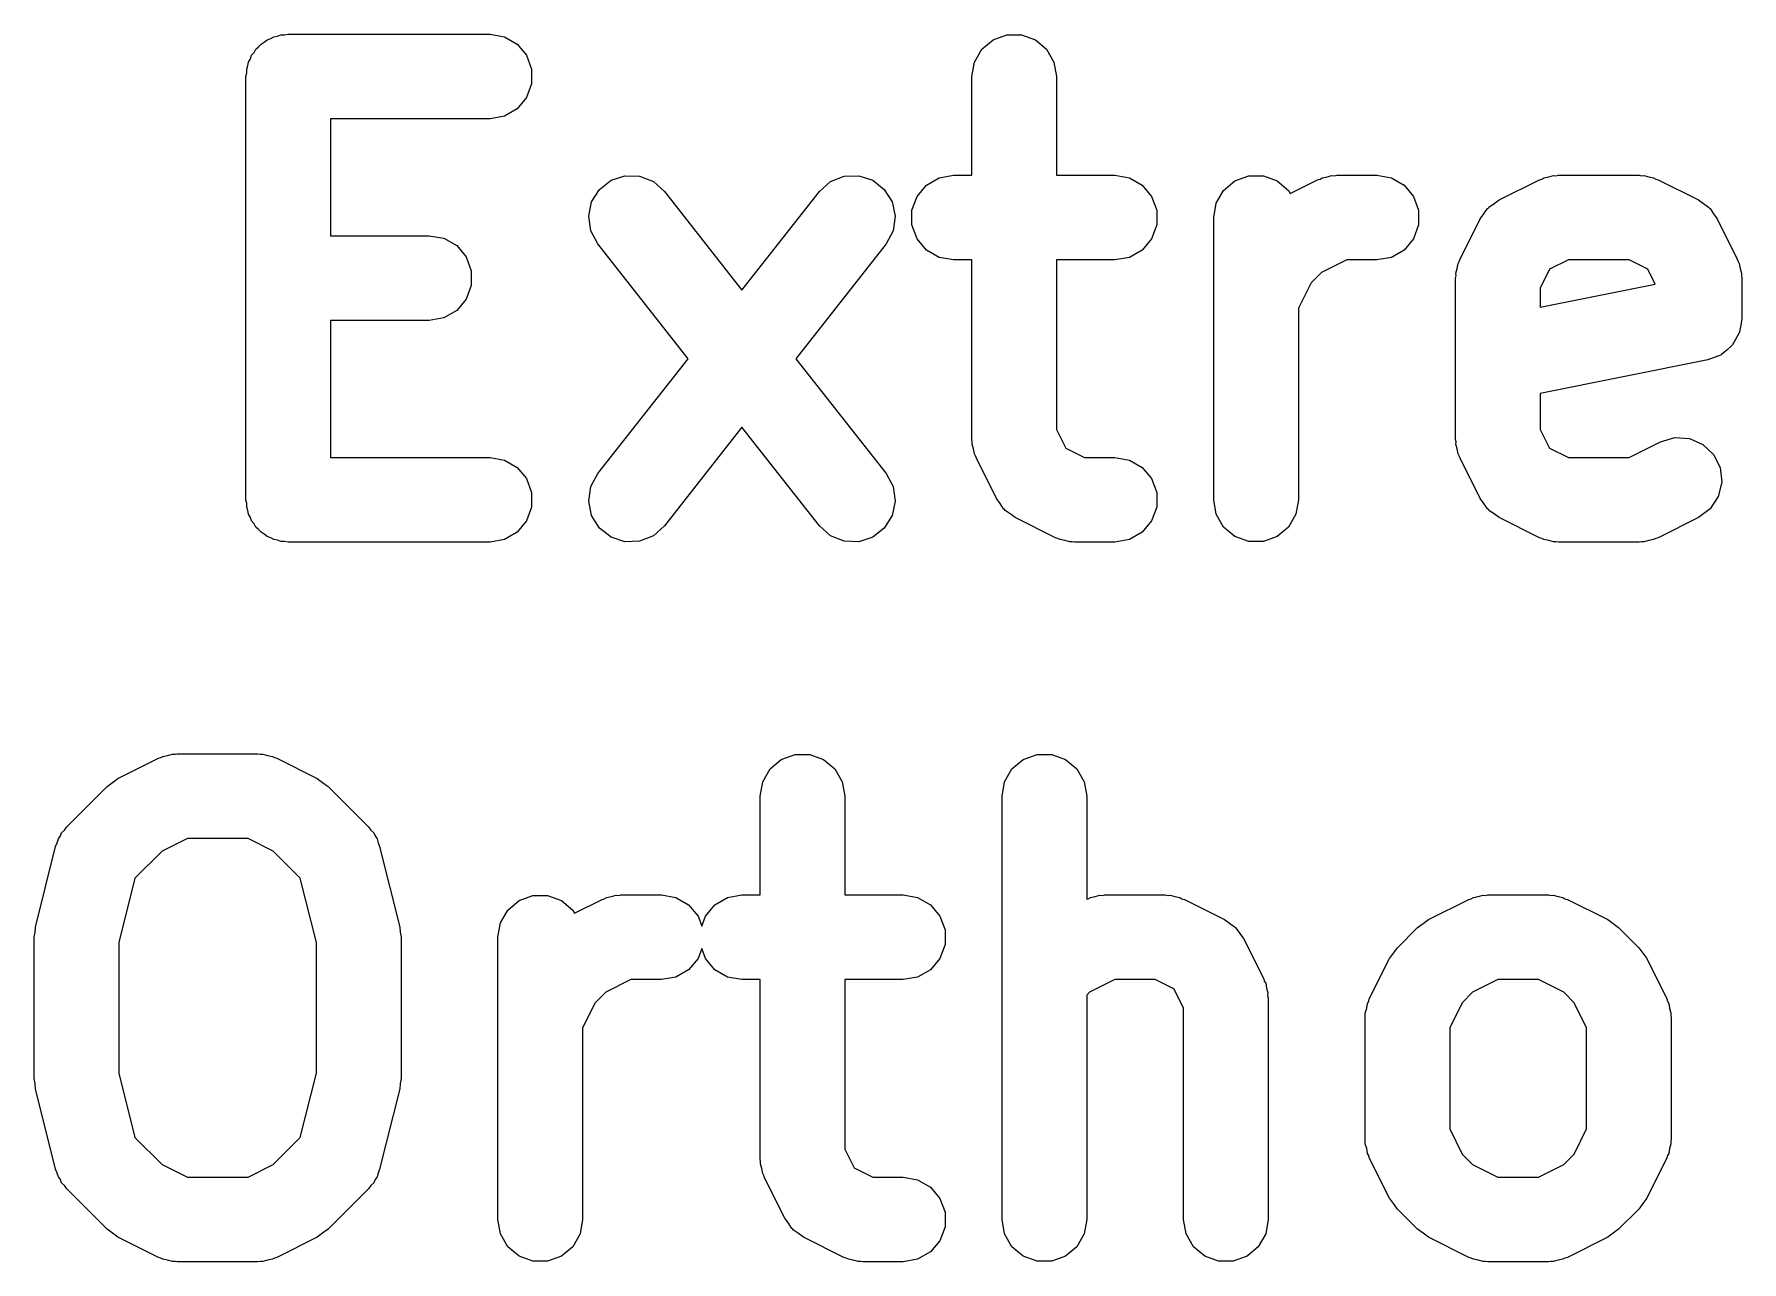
# Model space of a CAD drawing. Extents: x 35 to 250, y -99 to -35.
# Drawn here: x 181.35 to 187.4, y -69.16 to -64.81 of the extents above; entities that cross this region are included whole.
import ezdxf

# ---------------------------------------------------------------- set-up
doc = ezdxf.new("R2010")
doc.units = 0
doc.header["$MEASUREMENT"] = 0
doc.layers.add('BLACK', color=7, linetype='CONTINUOUS')

msp = doc.modelspace()

# ---------------------------------------------------------------- linework, layer by layer
at = {"layer": 'Black'}
for p, q in [((182.139, -64.8632), (182.149, -64.8547)), ((182.149, -64.8547), (182.158, -64.8447)), ((182.158, -64.8447), (182.169, -64.8381)), ((182.169, -64.8381), (182.179, -64.8297)), ((182.179, -64.8297), (182.192, -64.8252)), ((182.192, -64.8252), (182.203, -64.8186)), ((182.203, -64.8186), (182.216, -64.8163)), ((182.216, -64.8163), (182.228, -64.8118)), ((182.228, -64.8118), (182.241, -64.8118)), ((182.241, -64.8118), (182.254, -64.8096)), ((182.254, -64.8096), (182.969, -64.8096)), ((182.969, -64.8096), (183.02, -64.8186)), ((183.02, -64.8186), (183.065, -64.8447)), ((183.065, -64.8447), (183.098, -64.8846)), ((184.711, -64.8632), (184.751, -64.8297)), ((184.751, -64.8297), (184.8, -64.8118)), ((184.8, -64.8118), (184.852, -64.8118)), ((184.852, -64.8118), (184.901, -64.8297)), ((184.901, -64.8297), (184.941, -64.8632)), ((182.111, -64.9212), (182.113, -64.9083)), ((182.113, -64.9083), (182.12, -64.8969)), ((182.12, -64.8969), (182.124, -64.8846)), ((182.124, -64.8846), (182.133, -64.8745)), ((182.133, -64.8745), (182.139, -64.8632)), ((183.098, -64.8846), (183.116, -64.9335)), ((184.676, -64.9596), (184.685, -64.9083)), ((184.685, -64.9083), (184.711, -64.8632)), ((184.941, -64.8632), (184.967, -64.9083)), ((184.967, -64.9083), (184.976, -64.9596)), ((182.104, -64.9596), (182.107, -64.9466)), ((182.104, -66.4596), (182.104, -64.9596)), ((182.107, -64.9335), (182.111, -64.9212)), ((182.107, -64.9466), (182.107, -64.9335)), ((183.116, -64.9335), (183.116, -64.9856)), ((184.676, -65.3096), (184.676, -64.9596)), ((184.976, -64.9596), (184.976, -65.3096)), ((183.098, -65.0346), (183.065, -65.0745)), ((183.116, -64.9856), (183.098, -65.0346)), ((183.065, -65.0745), (183.02, -65.1005)), ((182.969, -65.1096), (182.404, -65.1096)), ((182.404, -65.1096), (182.404, -65.5239)), ((183.02, -65.1005), (182.969, -65.1096)), ((183.357, -65.3595), (183.398, -65.3273)), ((183.398, -65.3273), (183.447, -65.3111)), ((183.447, -65.3111), (183.499, -65.3128)), ((183.499, -65.3128), (183.548, -65.3321)), ((183.548, -65.3321), (183.587, -65.3669)), ((184.136, -65.3669), (184.175, -65.3321)), ((184.175, -65.3321), (184.224, -65.3128)), ((184.224, -65.3128), (184.276, -65.3111)), ((184.276, -65.3111), (184.325, -65.3273)), ((184.325, -65.3273), (184.366, -65.3595)), ((184.515, -65.3447), (184.56, -65.3186)), ((184.56, -65.3186), (184.611, -65.3096)), ((184.611, -65.3096), (184.676, -65.3096)), ((184.976, -65.3096), (185.183, -65.3096)), ((185.183, -65.3096), (185.234, -65.3186)), ((185.234, -65.3186), (185.279, -65.3447)), ((185.568, -65.3632), (185.608, -65.3297)), ((185.608, -65.3297), (185.657, -65.3118)), ((185.657, -65.3118), (185.709, -65.3118)), ((185.709, -65.3118), (185.758, -65.3297)), ((185.758, -65.3297), (185.798, -65.3632)), ((185.804, -65.3741), (185.901, -65.3254)), ((185.901, -65.3254), (185.91, -65.3229)), ((185.91, -65.3229), (185.917, -65.3186)), ((185.917, -65.3186), (185.935, -65.3156)), ((185.935, -65.3156), (185.951, -65.3106)), ((185.951, -65.3106), (185.96, -65.3111)), ((185.96, -65.3111), (185.969, -65.3096)), ((185.969, -65.3096), (186.111, -65.3096)), ((186.111, -65.3096), (186.163, -65.3186)), ((186.163, -65.3186), (186.208, -65.3447)), ((186.544, -65.3968), (186.687, -65.3254)), ((186.687, -65.3254), (186.695, -65.3229)), ((186.695, -65.3229), (186.703, -65.3186)), ((186.703, -65.3186), (186.72, -65.3156)), ((186.72, -65.3156), (186.737, -65.3106)), ((186.737, -65.3106), (186.746, -65.3111)), ((186.746, -65.3111), (186.754, -65.3096)), ((186.754, -65.3096), (187.04, -65.3096)), ((187.04, -65.3096), (187.049, -65.3111)), ((187.049, -65.3111), (187.057, -65.3106)), ((187.057, -65.3106), (187.074, -65.3156)), ((187.074, -65.3156), (187.091, -65.3186)), ((187.091, -65.3186), (187.099, -65.3229)), ((187.099, -65.3229), (187.107, -65.3254)), ((187.107, -65.3254), (187.25, -65.3968)), ((183.329, -65.4038), (183.357, -65.3595)), ((183.587, -65.3669), (183.861, -65.7168)), ((183.861, -65.7168), (184.136, -65.3669)), ((184.366, -65.3595), (184.394, -65.4038)), ((184.464, -65.4335), (184.482, -65.3846)), ((184.482, -65.3846), (184.515, -65.3447)), ((185.279, -65.3447), (185.313, -65.3846)), ((185.313, -65.3846), (185.331, -65.4335)), ((185.542, -65.4083), (185.568, -65.3632)), ((185.798, -65.3632), (185.804, -65.3741)), ((186.208, -65.3447), (186.241, -65.3846)), ((186.241, -65.3846), (186.259, -65.4335)), ((186.527, -65.41), (186.544, -65.3968)), ((187.25, -65.3968), (187.268, -65.4099)), ((183.319, -65.4547), (183.329, -65.4038)), ((183.326, -65.5063), (183.319, -65.4547)), ((184.394, -65.4038), (184.404, -65.4547)), ((184.404, -65.4547), (184.397, -65.5063)), ((184.464, -65.4856), (184.464, -65.4335)), ((185.331, -65.4335), (185.331, -65.4856)), ((185.533, -65.4596), (185.542, -65.4083)), ((185.533, -66.4596), (185.533, -65.4596)), ((186.259, -65.4335), (186.259, -65.4856)), ((186.477, -65.4639), (186.49, -65.4462)), ((186.49, -65.4462), (186.503, -65.4279)), ((186.503, -65.4279), (186.506, -65.4254)), ((186.506, -65.4254), (186.508, -65.4221)), ((186.508, -65.4221), (186.527, -65.41)), ((187.268, -65.4099), (187.286, -65.4221)), ((187.286, -65.4221), (187.288, -65.4254)), ((187.288, -65.4254), (187.292, -65.4279)), ((187.292, -65.4279), (187.304, -65.4462)), ((187.304, -65.4462), (187.317, -65.4639)), ((183.351, -65.5522), (183.326, -65.5063)), ((184.397, -65.5063), (184.372, -65.5522)), ((184.482, -65.5346), (184.464, -65.4856)), ((185.331, -65.4856), (185.313, -65.5346)), ((186.259, -65.4856), (186.241, -65.5346)), ((186.406, -65.6068), (186.477, -65.4639)), ((187.317, -65.4639), (187.388, -65.6068)), ((182.404, -65.5239), (182.754, -65.5239)), ((182.754, -65.5239), (182.806, -65.5329)), ((182.806, -65.5329), (182.851, -65.5589)), ((182.851, -65.5589), (182.884, -65.5989)), ((183.671, -65.9596), (183.351, -65.5522)), ((184.372, -65.5522), (184.052, -65.9596)), ((184.515, -65.5745), (184.482, -65.5346)), ((184.56, -65.6005), (184.515, -65.5745)), ((185.279, -65.5745), (185.234, -65.6005)), ((185.313, -65.5346), (185.279, -65.5745)), ((186.208, -65.5745), (186.163, -65.6005)), ((186.241, -65.5346), (186.208, -65.5745)), ((182.884, -65.5989), (182.902, -65.6478)), ((184.611, -65.6096), (184.56, -65.6005)), ((184.676, -65.6096), (184.611, -65.6096)), ((184.676, -66.2453), (184.676, -65.6096)), ((185.183, -65.6096), (184.976, -65.6096)), ((184.976, -65.6096), (184.976, -66.2099)), ((185.234, -65.6005), (185.183, -65.6096)), ((186.004, -65.6096), (185.915, -65.6543)), ((186.111, -65.6096), (186.004, -65.6096)), ((186.163, -65.6005), (186.111, -65.6096)), ((186.391, -65.6567), (186.396, -65.6399)), ((186.396, -65.6399), (186.399, -65.6226)), ((186.399, -65.6226), (186.403, -65.6151)), ((186.403, -65.6151), (186.406, -65.6068)), ((186.79, -65.6096), (186.723, -65.6428)), ((187.005, -65.6096), (186.79, -65.6096)), ((187.071, -65.6428), (187.005, -65.6096)), ((187.388, -65.6068), (187.391, -65.6151)), ((187.391, -65.6151), (187.395, -65.6226)), ((187.395, -65.6226), (187.398, -65.6399)), ((187.398, -65.6399), (187.403, -65.6567)), ((182.902, -65.6999), (182.884, -65.7489)), ((182.902, -65.6478), (182.902, -65.6999)), ((185.878, -65.6913), (185.833, -65.7807)), ((185.915, -65.6543), (185.878, -65.6913)), ((186.39, -65.6739), (186.392, -65.6653)), ((186.39, -66.2453), (186.39, -65.6739)), ((186.392, -65.6653), (186.391, -65.6567)), ((186.723, -65.6428), (186.69, -65.7093)), ((186.69, -65.7766), (187.097, -65.6952)), ((187.097, -65.6952), (187.071, -65.6428)), ((187.403, -65.6567), (187.403, -65.6653)), ((187.403, -65.6653), (187.404, -65.6739)), ((187.404, -65.6739), (187.404, -65.8167)), ((182.884, -65.7489), (182.851, -65.7888)), ((186.69, -65.7093), (186.69, -65.7766)), ((182.754, -65.8239), (182.404, -65.8239)), ((182.404, -65.8239), (182.404, -66.3096)), ((182.806, -65.8148), (182.754, -65.8239)), ((182.851, -65.7888), (182.806, -65.8148)), ((185.833, -65.7807), (185.833, -66.4596)), ((187.404, -65.8167), (187.4, -65.8407)), ((187.395, -65.868), (187.383, -65.8891)), ((187.396, -65.8663), (187.395, -65.868)), ((187.4, -65.8407), (187.396, -65.8648)), ((187.396, -65.8648), (187.396, -65.8663)), ((187.332, -65.9449), (187.331, -65.9455)), ((187.351, -65.9288), (187.332, -65.9449)), ((187.369, -65.9131), (187.351, -65.9288)), ((187.37, -65.9116), (187.369, -65.9131)), ((187.371, -65.9105), (187.37, -65.9116)), ((187.383, -65.8891), (187.371, -65.9105)), ((183.351, -66.3669), (183.671, -65.9596)), ((184.052, -65.9596), (184.372, -66.3669)), ((187.284, -65.9638), (186.69, -66.0825)), ((187.306, -65.9549), (187.284, -65.9638)), ((187.329, -65.9466), (187.306, -65.9549)), ((187.331, -65.9455), (187.329, -65.9466)), ((186.69, -66.0825), (186.69, -66.2099)), ((183.861, -66.2024), (183.587, -66.5522)), ((184.136, -66.5522), (183.861, -66.2024)), ((184.677, -66.2538), (184.676, -66.2453)), ((184.976, -66.2099), (185.009, -66.2763)), ((186.392, -66.2538), (186.39, -66.2453)), ((186.69, -66.2099), (186.723, -66.2763)), ((187.116, -66.254), (187.166, -66.2391)), ((187.166, -66.2391), (187.218, -66.2422)), ((187.218, -66.2422), (187.266, -66.263)), ((184.677, -66.2624), (184.677, -66.2538)), ((184.682, -66.2793), (184.677, -66.2624)), ((184.685, -66.2966), (184.682, -66.2793)), ((184.689, -66.3041), (184.685, -66.2966)), ((184.692, -66.3124), (184.689, -66.3041)), ((185.009, -66.2763), (185.075, -66.3096)), ((186.391, -66.2624), (186.392, -66.2538)), ((186.396, -66.2793), (186.391, -66.2624)), ((186.399, -66.2966), (186.396, -66.2793)), ((186.403, -66.3041), (186.399, -66.2966)), ((186.406, -66.3124), (186.403, -66.3041)), ((186.723, -66.2763), (186.79, -66.3096)), ((187.005, -66.3096), (187.116, -66.254)), ((187.266, -66.263), (187.303, -66.2988)), ((187.303, -66.2988), (187.327, -66.3454)), ((182.404, -66.3096), (182.969, -66.3096)), ((182.969, -66.3096), (183.02, -66.3186)), ((183.02, -66.3186), (183.065, -66.3447)), ((183.065, -66.3447), (183.098, -66.3846)), ((183.326, -66.4128), (183.351, -66.3669)), ((184.372, -66.3669), (184.397, -66.4128)), ((184.763, -66.4552), (184.692, -66.3124)), ((185.075, -66.3096), (185.183, -66.3096)), ((185.183, -66.3096), (185.234, -66.3186)), ((185.234, -66.3186), (185.279, -66.3447)), ((185.279, -66.3447), (185.313, -66.3846)), ((186.477, -66.4552), (186.406, -66.3124)), ((186.79, -66.3096), (187.005, -66.3096)), ((187.327, -66.3454), (187.333, -66.3971)), ((183.098, -66.3846), (183.116, -66.4335)), ((183.319, -66.4644), (183.326, -66.4128)), ((184.397, -66.4128), (184.404, -66.4644)), ((185.313, -66.3846), (185.331, -66.4335)), ((187.333, -66.3971), (187.32, -66.4478)), ((182.107, -66.4725), (182.104, -66.4596)), ((182.107, -66.4856), (182.107, -66.4725)), ((182.111, -66.4979), (182.107, -66.4856)), ((183.116, -66.4856), (183.098, -66.5346)), ((183.116, -66.4335), (183.116, -66.4856)), ((183.329, -66.5154), (183.319, -66.4644)), ((184.404, -66.4644), (184.394, -66.5154)), ((184.776, -66.4729), (184.763, -66.4552)), ((184.788, -66.4913), (184.776, -66.4729)), ((185.331, -66.4856), (185.313, -66.5346)), ((185.331, -66.4335), (185.331, -66.4856)), ((185.542, -66.5109), (185.533, -66.4596)), ((185.833, -66.4596), (185.824, -66.5109)), ((186.49, -66.4729), (186.477, -66.4552)), ((186.503, -66.4913), (186.49, -66.4729)), ((187.32, -66.4478), (187.292, -66.4913)), ((182.113, -66.5109), (182.111, -66.4979)), ((182.12, -66.5222), (182.113, -66.5109)), ((182.124, -66.5346), (182.12, -66.5222)), ((182.133, -66.5446), (182.124, -66.5346)), ((182.139, -66.556), (182.133, -66.5446)), ((183.098, -66.5346), (183.065, -66.5745)), ((183.357, -66.5596), (183.329, -66.5154)), ((184.394, -66.5154), (184.366, -66.5596)), ((184.792, -66.4937), (184.788, -66.4913)), ((184.794, -66.4971), (184.792, -66.4937)), ((184.812, -66.5092), (184.794, -66.4971)), ((184.83, -66.5223), (184.812, -66.5092)), ((184.973, -66.5937), (184.83, -66.5223)), ((185.313, -66.5346), (185.279, -66.5745)), ((185.568, -66.556), (185.542, -66.5109)), ((185.824, -66.5109), (185.798, -66.556)), ((186.506, -66.4937), (186.503, -66.4913)), ((186.508, -66.4971), (186.506, -66.4937)), ((186.527, -66.5092), (186.508, -66.4971)), ((186.544, -66.5223), (186.527, -66.5092)), ((186.687, -66.5937), (186.544, -66.5223)), ((187.25, -66.5223), (187.107, -66.5937)), ((187.292, -66.4913), (187.25, -66.5223)), ((182.149, -66.5644), (182.139, -66.556)), ((182.158, -66.5745), (182.149, -66.5644)), ((182.169, -66.581), (182.158, -66.5745)), ((182.179, -66.5895), (182.169, -66.581)), ((182.192, -66.594), (182.179, -66.5895)), ((182.203, -66.6005), (182.192, -66.594)), ((182.216, -66.6028), (182.203, -66.6005)), ((182.228, -66.6073), (182.216, -66.6028)), ((182.241, -66.6073), (182.228, -66.6073)), ((182.254, -66.6096), (182.241, -66.6073)), ((182.969, -66.6096), (182.254, -66.6096)), ((183.02, -66.6005), (182.969, -66.6096)), ((183.065, -66.5745), (183.02, -66.6005)), ((183.398, -66.5918), (183.357, -66.5596)), ((183.447, -66.6081), (183.398, -66.5918)), ((183.499, -66.6064), (183.447, -66.6081)), ((183.548, -66.587), (183.499, -66.6064)), ((183.587, -66.5522), (183.548, -66.587)), ((184.175, -66.587), (184.136, -66.5522)), ((184.224, -66.6064), (184.175, -66.587)), ((184.276, -66.6081), (184.224, -66.6064)), ((184.325, -66.5918), (184.276, -66.6081)), ((184.366, -66.5596), (184.325, -66.5918)), ((184.981, -66.5962), (184.973, -66.5937)), ((184.989, -66.6005), (184.981, -66.5962)), ((185.006, -66.6036), (184.989, -66.6005)), ((185.023, -66.6086), (185.006, -66.6036)), ((185.031, -66.6081), (185.023, -66.6086)), ((185.04, -66.6096), (185.031, -66.6081)), ((185.183, -66.6096), (185.04, -66.6096)), ((185.234, -66.6005), (185.183, -66.6096)), ((185.279, -66.5745), (185.234, -66.6005)), ((185.608, -66.5895), (185.568, -66.556)), ((185.657, -66.6073), (185.608, -66.5895)), ((185.709, -66.6073), (185.657, -66.6073)), ((185.758, -66.5895), (185.709, -66.6073)), ((185.798, -66.556), (185.758, -66.5895)), ((186.695, -66.5962), (186.687, -66.5937)), ((186.703, -66.6005), (186.695, -66.5962)), ((186.72, -66.6036), (186.703, -66.6005)), ((186.737, -66.6086), (186.72, -66.6036)), ((186.746, -66.6081), (186.737, -66.6086)), ((186.754, -66.6096), (186.746, -66.6081)), ((187.04, -66.6096), (186.754, -66.6096)), ((187.049, -66.6081), (187.04, -66.6096)), ((187.057, -66.6086), (187.049, -66.6081)), ((187.074, -66.6036), (187.057, -66.6086)), ((187.091, -66.6005), (187.074, -66.6036)), ((187.099, -66.5962), (187.091, -66.6005)), ((187.107, -66.5937), (187.099, -66.5962)), ((181.651, -67.4468), (181.794, -67.3754)), ((181.794, -67.3754), (181.803, -67.3729)), ((181.803, -67.3729), (181.81, -67.3686)), ((181.81, -67.3686), (181.827, -67.3656)), ((181.827, -67.3656), (181.844, -67.3606)), ((181.844, -67.3606), (181.853, -67.3611)), ((181.853, -67.3611), (181.861, -67.3596)), ((181.861, -67.3596), (182.147, -67.3596)), ((182.147, -67.3596), (182.156, -67.3611)), ((182.156, -67.3611), (182.164, -67.3606)), ((182.164, -67.3606), (182.181, -67.3656)), ((182.181, -67.3656), (182.198, -67.3686)), ((182.198, -67.3686), (182.206, -67.3729)), ((182.206, -67.3729), (182.214, -67.3754)), ((182.214, -67.3754), (182.357, -67.4468)), ((183.961, -67.4132), (184.001, -67.3797)), ((184.001, -67.3797), (184.05, -67.3619)), ((184.05, -67.3619), (184.102, -67.3619)), ((184.102, -67.3619), (184.151, -67.3797)), ((184.151, -67.3797), (184.191, -67.4132)), ((184.818, -67.4132), (184.858, -67.3797)), ((184.858, -67.3797), (184.907, -67.3619)), ((184.907, -67.3619), (184.959, -67.3619)), ((184.959, -67.3619), (185.008, -67.3797)), ((185.008, -67.3797), (185.048, -67.4132)), ((181.632, -67.4612), (181.651, -67.4468)), ((182.357, -67.4468), (182.376, -67.4612)), ((183.935, -67.4583), (183.961, -67.4132)), ((184.191, -67.4132), (184.217, -67.4583)), ((184.792, -67.4583), (184.818, -67.4132)), ((185.048, -67.4132), (185.074, -67.4583)), ((181.47, -67.6178), (181.613, -67.4749)), ((181.613, -67.4749), (181.632, -67.4612)), ((182.376, -67.4612), (182.396, -67.4749)), ((182.396, -67.4749), (182.539, -67.6178)), ((183.926, -67.5096), (183.935, -67.4583)), ((183.926, -67.8596), (183.926, -67.5096)), ((184.217, -67.4583), (184.226, -67.5096)), ((184.226, -67.5096), (184.226, -67.8596)), ((184.783, -67.5096), (184.792, -67.4583)), ((184.783, -69.0096), (184.783, -67.5096)), ((185.074, -67.4583), (185.083, -67.5096)), ((185.083, -67.5096), (185.083, -67.8746)), ((181.451, -67.6399), (181.461, -67.6296)), ((181.461, -67.6296), (181.47, -67.6178)), ((182.539, -67.6178), (182.547, -67.6296)), ((182.547, -67.6296), (182.557, -67.6399)), ((181.359, -67.9732), (181.43, -67.6875)), ((181.43, -67.6875), (181.436, -67.6744)), ((181.436, -67.6744), (181.44, -67.6605)), ((181.44, -67.6605), (181.447, -67.6507)), ((181.447, -67.6507), (181.451, -67.6399)), ((181.897, -67.6596), (181.807, -67.7043)), ((182.112, -67.6596), (181.897, -67.6596)), ((182.201, -67.7043), (182.112, -67.6596)), ((182.557, -67.6399), (182.562, -67.6507)), ((182.562, -67.6507), (182.569, -67.6605)), ((182.569, -67.6605), (182.573, -67.6744)), ((182.573, -67.6744), (182.578, -67.6875)), ((182.578, -67.6875), (182.65, -67.9732)), ((181.807, -67.7043), (181.711, -67.8005)), ((182.297, -67.8005), (182.201, -67.7043)), ((181.711, -67.8005), (181.654, -68.028)), ((182.354, -68.028), (182.297, -67.8005)), ((183.032, -67.9132), (183.072, -67.8797)), ((183.072, -67.8797), (183.121, -67.8619)), ((183.121, -67.8619), (183.173, -67.8619)), ((183.173, -67.8619), (183.222, -67.8797)), ((183.222, -67.8797), (183.262, -67.9132)), ((183.268, -67.9241), (183.366, -67.8754)), ((183.366, -67.8754), (183.374, -67.8729)), ((183.374, -67.8729), (183.382, -67.8686)), ((183.382, -67.8686), (183.399, -67.8656)), ((183.399, -67.8656), (183.416, -67.8606)), ((183.416, -67.8606), (183.424, -67.8611)), ((183.424, -67.8611), (183.433, -67.8596)), ((183.433, -67.8596), (183.576, -67.8596)), ((183.576, -67.8596), (183.627, -67.8686)), ((183.627, -67.8686), (183.672, -67.8947)), ((183.765, -67.8947), (183.81, -67.8686)), ((183.81, -67.8686), (183.861, -67.8596)), ((183.861, -67.8596), (183.926, -67.8596)), ((184.226, -67.8596), (184.433, -67.8596)), ((184.433, -67.8596), (184.484, -67.8686)), ((184.484, -67.8686), (184.529, -67.8947)), ((185.083, -67.8746), (185.088, -67.8729)), ((185.088, -67.8729), (185.096, -67.8686)), ((185.096, -67.8686), (185.113, -67.8656)), ((185.113, -67.8656), (185.13, -67.8606)), ((185.13, -67.8606), (185.139, -67.8611)), ((185.139, -67.8611), (185.147, -67.8596)), ((185.147, -67.8596), (185.361, -67.8596)), ((185.361, -67.8596), (185.37, -67.8611)), ((185.37, -67.8611), (185.379, -67.8606)), ((185.379, -67.8606), (185.395, -67.8656)), ((185.395, -67.8656), (185.413, -67.8686)), ((185.413, -67.8686), (185.42, -67.8729)), ((185.42, -67.8729), (185.429, -67.8754)), ((185.429, -67.8754), (185.571, -67.9468)), ((186.294, -67.9468), (186.437, -67.8754)), ((186.437, -67.8754), (186.445, -67.8729)), ((186.445, -67.8729), (186.453, -67.8686)), ((186.453, -67.8686), (186.47, -67.8656)), ((186.47, -67.8656), (186.487, -67.8606)), ((186.487, -67.8606), (186.496, -67.8611)), ((186.496, -67.8611), (186.504, -67.8596)), ((186.504, -67.8596), (186.719, -67.8596)), ((186.719, -67.8596), (186.727, -67.8611)), ((186.727, -67.8611), (186.736, -67.8606)), ((186.736, -67.8606), (186.753, -67.8656)), ((186.753, -67.8656), (186.77, -67.8686)), ((186.77, -67.8686), (186.777, -67.8729)), ((186.777, -67.8729), (186.786, -67.8754)), ((186.786, -67.8754), (186.929, -67.9468)), ((183.006, -67.9583), (183.032, -67.9132)), ((183.262, -67.9132), (183.268, -67.9241)), ((183.672, -67.8947), (183.706, -67.9346)), ((183.706, -67.9346), (183.719, -67.9702)), ((183.719, -67.9702), (183.732, -67.9346)), ((183.732, -67.9346), (183.765, -67.8947)), ((184.529, -67.8947), (184.563, -67.9346)), ((184.563, -67.9346), (184.581, -67.9835)), ((181.354, -68.0096), (181.357, -67.9915)), ((181.357, -67.9915), (181.359, -67.9732)), ((182.65, -67.9732), (182.651, -67.9915)), ((182.651, -67.9915), (182.654, -68.0096)), ((182.997, -68.0096), (183.006, -67.9583)), ((184.581, -67.9835), (184.581, -68.0356)), ((185.571, -67.9468), (185.589, -67.9599)), ((185.589, -67.9599), (185.607, -67.9721)), ((185.607, -67.9721), (185.61, -67.9754)), ((185.61, -67.9754), (185.613, -67.9779)), ((185.613, -67.9779), (185.625, -67.9962)), ((185.625, -67.9962), (185.638, -68.0139)), ((186.184, -68.0464), (186.255, -67.9749)), ((186.255, -67.9749), (186.275, -67.9611)), ((186.275, -67.9611), (186.294, -67.9468)), ((186.929, -67.9468), (186.948, -67.9611)), ((186.948, -67.9611), (186.967, -67.9749)), ((186.967, -67.9749), (187.039, -68.0464)), ((181.354, -68.5096), (181.354, -68.0096)), ((181.654, -68.028), (181.654, -68.4911)), ((182.354, -68.4911), (182.354, -68.028)), ((182.654, -68.0096), (182.654, -68.5096)), ((182.997, -69.0096), (182.997, -68.0096)), ((183.719, -68.049), (183.706, -68.0846)), ((183.732, -68.0846), (183.719, -68.049)), ((184.581, -68.0356), (184.563, -68.0846)), ((185.638, -68.0139), (185.71, -68.1568)), ((186.17, -68.0661), (186.184, -68.0464)), ((187.039, -68.0464), (187.053, -68.066)), ((183.706, -68.0846), (183.672, -68.1245)), ((183.765, -68.1245), (183.732, -68.0846)), ((184.563, -68.0846), (184.529, -68.1245)), ((186.084, -68.2282), (186.156, -68.0853)), ((186.156, -68.0853), (186.17, -68.0661)), ((187.053, -68.066), (187.067, -68.0853)), ((187.067, -68.0853), (187.138, -68.2282)), ((183.468, -68.1596), (183.379, -68.2043)), ((183.576, -68.1596), (183.468, -68.1596)), ((183.627, -68.1505), (183.576, -68.1596)), ((183.672, -68.1245), (183.627, -68.1505)), ((183.81, -68.1505), (183.765, -68.1245)), ((183.861, -68.1596), (183.81, -68.1505)), ((183.926, -68.1596), (183.861, -68.1596)), ((183.926, -68.7953), (183.926, -68.1596)), ((184.433, -68.1596), (184.226, -68.1596)), ((184.226, -68.1596), (184.226, -68.7599)), ((184.484, -68.1505), (184.433, -68.1596)), ((184.529, -68.1245), (184.484, -68.1505)), ((185.183, -68.1596), (185.093, -68.2043)), ((185.326, -68.1596), (185.183, -68.1596)), ((185.392, -68.1928), (185.326, -68.1596)), ((185.71, -68.1568), (185.712, -68.1651)), ((185.712, -68.1651), (185.717, -68.1726)), ((185.717, -68.1726), (185.72, -68.1899)), ((186.54, -68.1596), (186.45, -68.2043)), ((186.683, -68.1596), (186.54, -68.1596)), ((186.773, -68.2043), (186.683, -68.1596)), ((183.342, -68.2413), (183.297, -68.3307)), ((183.379, -68.2043), (183.342, -68.2413)), ((185.093, -68.2043), (185.083, -68.2146)), ((185.083, -68.2146), (185.083, -69.0096)), ((185.426, -68.2593), (185.392, -68.1928)), ((185.72, -68.1899), (185.725, -68.2067)), ((185.725, -68.2067), (185.724, -68.2153)), ((185.724, -68.2153), (185.726, -68.2239)), ((185.726, -68.2239), (185.726, -69.0096)), ((186.078, -68.244), (186.082, -68.2365)), ((186.082, -68.2365), (186.084, -68.2282)), ((186.413, -68.2413), (186.369, -68.3307)), ((186.45, -68.2043), (186.413, -68.2413)), ((186.81, -68.2413), (186.773, -68.2043)), ((186.854, -68.3307), (186.81, -68.2413)), ((187.138, -68.2282), (187.141, -68.2365)), ((187.141, -68.2365), (187.145, -68.244)), ((185.426, -69.0096), (185.426, -68.2593)), ((186.069, -68.2953), (186.07, -68.2868)), ((186.069, -68.7239), (186.069, -68.2953)), ((186.07, -68.2781), (186.075, -68.2613)), ((186.07, -68.2868), (186.07, -68.2781)), ((186.075, -68.2613), (186.078, -68.244)), ((187.145, -68.244), (187.148, -68.2613)), ((187.148, -68.2613), (187.153, -68.2781)), ((187.153, -68.2781), (187.153, -68.2868)), ((187.153, -68.2868), (187.154, -68.2953)), ((187.154, -68.2953), (187.154, -68.7239)), ((183.297, -68.3307), (183.297, -69.0096)), ((186.369, -68.3307), (186.369, -68.6884)), ((186.854, -68.6884), (186.854, -68.3307)), ((181.357, -68.5276), (181.354, -68.5096)), ((181.359, -68.546), (181.357, -68.5276)), ((181.43, -68.8317), (181.359, -68.546)), ((181.654, -68.4911), (181.711, -68.7186)), ((182.297, -68.7186), (182.354, -68.4911)), ((182.65, -68.546), (182.578, -68.8317)), ((182.651, -68.5276), (182.65, -68.546)), ((182.654, -68.5096), (182.651, -68.5276)), ((181.711, -68.7186), (181.807, -68.8149)), ((182.201, -68.8149), (182.297, -68.7186)), ((186.07, -68.7324), (186.069, -68.7239)), ((186.369, -68.6884), (186.413, -68.7779)), ((186.81, -68.7779), (186.854, -68.6884)), ((187.154, -68.7239), (187.153, -68.7324)), ((184.226, -68.7599), (184.259, -68.8263)), ((186.07, -68.741), (186.07, -68.7324)), ((186.075, -68.7578), (186.07, -68.741)), ((186.078, -68.7752), (186.075, -68.7578)), ((186.082, -68.7827), (186.078, -68.7752)), ((186.084, -68.7909), (186.082, -68.7827)), ((186.413, -68.7779), (186.45, -68.8149)), ((186.773, -68.8149), (186.81, -68.7779)), ((187.141, -68.7827), (187.138, -68.7909)), ((187.145, -68.7752), (187.141, -68.7827)), ((187.148, -68.7578), (187.145, -68.7752)), ((187.153, -68.741), (187.148, -68.7578)), ((187.153, -68.7324), (187.153, -68.741)), ((181.436, -68.8448), (181.43, -68.8317)), ((181.44, -68.8587), (181.436, -68.8448)), ((181.807, -68.8149), (181.897, -68.8596)), ((182.112, -68.8596), (182.201, -68.8149)), ((182.573, -68.8448), (182.569, -68.8587)), ((182.578, -68.8317), (182.573, -68.8448)), ((183.927, -68.8038), (183.926, -68.7953)), ((183.927, -68.8124), (183.927, -68.8038)), ((183.932, -68.8293), (183.927, -68.8124)), ((183.935, -68.8466), (183.932, -68.8293)), ((183.939, -68.8541), (183.935, -68.8466)), ((184.259, -68.8263), (184.325, -68.8596)), ((186.156, -68.9338), (186.084, -68.7909)), ((186.45, -68.8149), (186.54, -68.8596)), ((186.683, -68.8596), (186.773, -68.8149)), ((187.138, -68.7909), (187.067, -68.9338)), ((181.447, -68.8684), (181.44, -68.8587)), ((181.451, -68.8792), (181.447, -68.8684)), ((181.461, -68.8896), (181.451, -68.8792)), ((181.47, -68.9014), (181.461, -68.8896)), ((181.613, -69.0442), (181.47, -68.9014)), ((181.897, -68.8596), (182.112, -68.8596)), ((182.539, -68.9014), (182.396, -69.0442)), ((182.547, -68.8896), (182.539, -68.9014)), ((182.557, -68.8792), (182.547, -68.8896)), ((182.562, -68.8684), (182.557, -68.8792)), ((182.569, -68.8587), (182.562, -68.8684)), ((183.942, -68.8624), (183.939, -68.8541)), ((184.013, -69.0052), (183.942, -68.8624)), ((184.325, -68.8596), (184.433, -68.8596)), ((184.433, -68.8596), (184.484, -68.8686)), ((184.484, -68.8686), (184.529, -68.8947)), ((184.529, -68.8947), (184.563, -68.9346)), ((186.54, -68.8596), (186.683, -68.8596)), ((184.563, -68.9346), (184.581, -68.9835)), ((186.17, -68.9531), (186.156, -68.9338)), ((186.184, -68.9728), (186.17, -68.9531)), ((187.053, -68.9531), (187.039, -68.9728)), ((187.067, -68.9338), (187.053, -68.9531)), ((183.006, -69.0609), (182.997, -69.0096)), ((183.297, -69.0096), (183.288, -69.0609)), ((184.026, -69.0229), (184.013, -69.0052)), ((184.038, -69.0413), (184.026, -69.0229)), ((184.581, -68.9835), (184.581, -69.0356)), ((184.792, -69.0609), (184.783, -69.0096)), ((185.083, -69.0096), (185.074, -69.0609)), ((185.435, -69.0609), (185.426, -69.0096)), ((185.726, -69.0096), (185.717, -69.0609)), ((186.255, -69.0442), (186.184, -68.9728)), ((187.039, -68.9728), (186.967, -69.0442)), ((181.632, -69.058), (181.613, -69.0442)), ((181.651, -69.0723), (181.632, -69.058)), ((181.794, -69.1437), (181.651, -69.0723)), ((182.357, -69.0723), (182.214, -69.1437)), ((182.376, -69.058), (182.357, -69.0723)), ((182.396, -69.0442), (182.376, -69.058)), ((183.032, -69.106), (183.006, -69.0609)), ((183.288, -69.0609), (183.262, -69.106)), ((184.042, -69.0437), (184.038, -69.0413)), ((184.044, -69.0471), (184.042, -69.0437)), ((184.062, -69.0592), (184.044, -69.0471)), ((184.08, -69.0723), (184.062, -69.0592)), ((184.223, -69.1437), (184.08, -69.0723)), ((184.563, -69.0846), (184.529, -69.1245)), ((184.581, -69.0356), (184.563, -69.0846)), ((184.818, -69.106), (184.792, -69.0609)), ((185.074, -69.0609), (185.048, -69.106)), ((185.461, -69.106), (185.435, -69.0609)), ((185.717, -69.0609), (185.691, -69.106)), ((186.275, -69.058), (186.255, -69.0442)), ((186.294, -69.0723), (186.275, -69.058)), ((186.437, -69.1437), (186.294, -69.0723)), ((186.929, -69.0723), (186.786, -69.1437)), ((186.948, -69.058), (186.929, -69.0723)), ((186.967, -69.0442), (186.948, -69.058)), ((181.803, -69.1462), (181.794, -69.1437)), ((181.81, -69.1505), (181.803, -69.1462)), ((181.827, -69.1536), (181.81, -69.1505)), ((182.198, -69.1505), (182.181, -69.1536)), ((182.206, -69.1462), (182.198, -69.1505)), ((182.214, -69.1437), (182.206, -69.1462)), ((183.072, -69.1395), (183.032, -69.106)), ((183.121, -69.1573), (183.072, -69.1395)), ((183.222, -69.1395), (183.173, -69.1573)), ((183.262, -69.106), (183.222, -69.1395)), ((184.231, -69.1462), (184.223, -69.1437)), ((184.239, -69.1505), (184.231, -69.1462)), ((184.256, -69.1536), (184.239, -69.1505)), ((184.484, -69.1505), (184.433, -69.1596)), ((184.529, -69.1245), (184.484, -69.1505)), ((184.858, -69.1395), (184.818, -69.106)), ((184.907, -69.1573), (184.858, -69.1395)), ((185.008, -69.1395), (184.959, -69.1573)), ((185.048, -69.106), (185.008, -69.1395)), ((185.501, -69.1395), (185.461, -69.106)), ((185.55, -69.1573), (185.501, -69.1395)), ((185.651, -69.1395), (185.602, -69.1573)), ((185.691, -69.106), (185.651, -69.1395)), ((186.445, -69.1462), (186.437, -69.1437)), ((186.453, -69.1505), (186.445, -69.1462)), ((186.47, -69.1536), (186.453, -69.1505)), ((186.77, -69.1505), (186.753, -69.1536)), ((186.777, -69.1462), (186.77, -69.1505)), ((186.786, -69.1437), (186.777, -69.1462)), ((181.844, -69.1586), (181.827, -69.1536)), ((181.853, -69.1581), (181.844, -69.1586)), ((181.861, -69.1596), (181.853, -69.1581)), ((182.147, -69.1596), (181.861, -69.1596)), ((182.156, -69.1581), (182.147, -69.1596)), ((182.164, -69.1586), (182.156, -69.1581)), ((182.181, -69.1536), (182.164, -69.1586)), ((183.173, -69.1573), (183.121, -69.1573)), ((184.273, -69.1586), (184.256, -69.1536)), ((184.281, -69.1581), (184.273, -69.1586)), ((184.29, -69.1596), (184.281, -69.1581)), ((184.433, -69.1596), (184.29, -69.1596)), ((184.959, -69.1573), (184.907, -69.1573)), ((185.602, -69.1573), (185.55, -69.1573)), ((186.487, -69.1586), (186.47, -69.1536)), ((186.496, -69.1581), (186.487, -69.1586)), ((186.504, -69.1596), (186.496, -69.1581)), ((186.719, -69.1596), (186.504, -69.1596)), ((186.727, -69.1581), (186.719, -69.1596)), ((186.736, -69.1586), (186.727, -69.1581)), ((186.753, -69.1536), (186.736, -69.1586))]:
    msp.add_line(p, q, dxfattribs=at)

doc.saveas('drawing.dxf')
